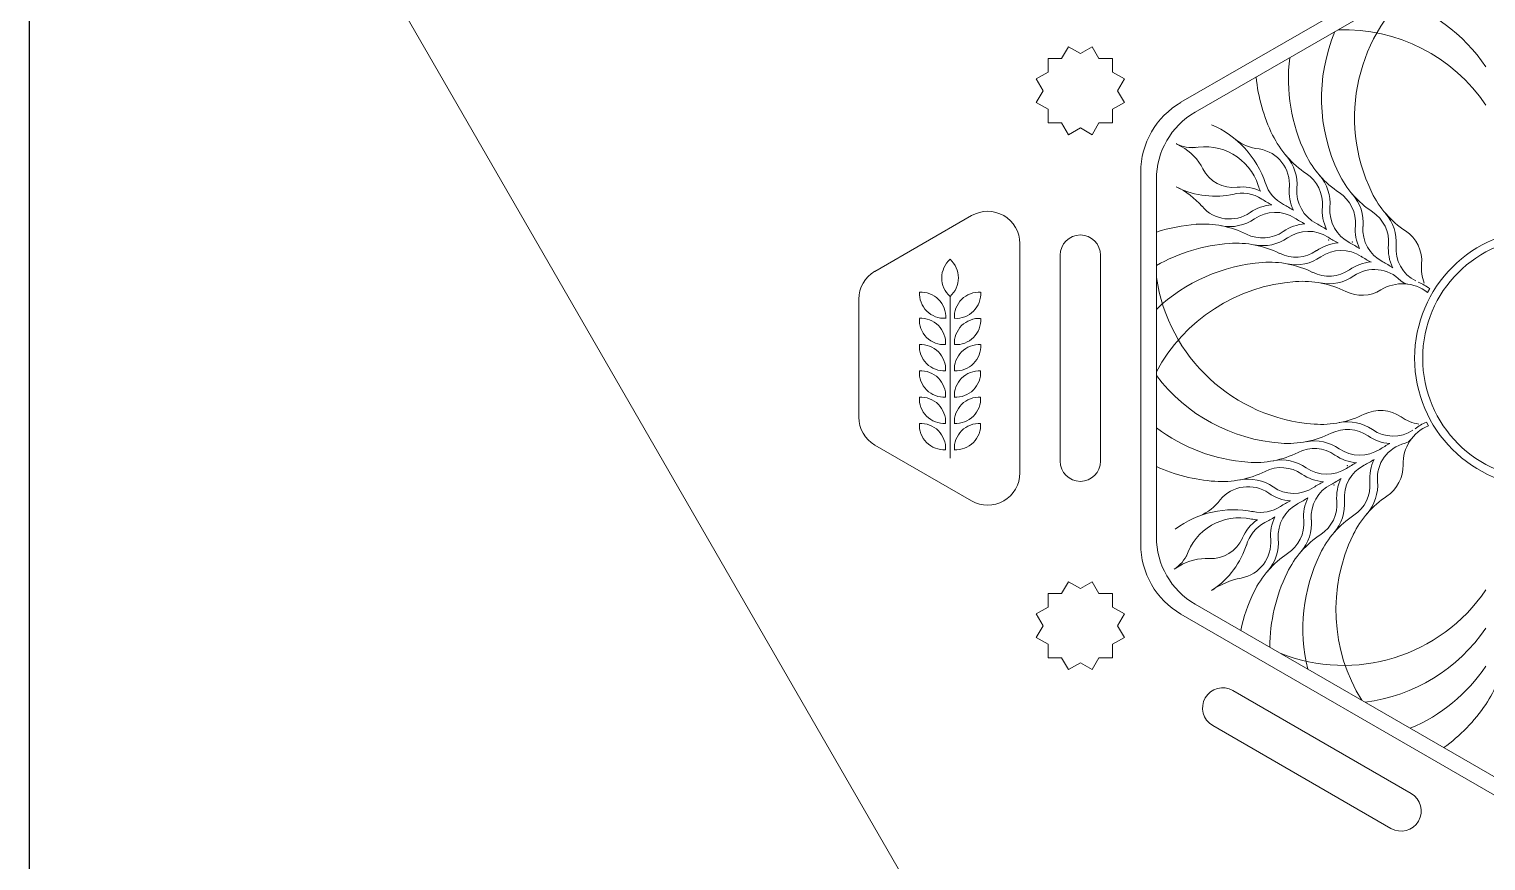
# Model space of a CAD drawing. Header units: millimetres. Extents: x -13 to 587, y 0 to 600.
# Drawn here: x -13 to 122.6, y 114.9 to 192.3 of the extents above; entities that cross this region are included whole.
import ezdxf

# ---------------------------------------------------------------- set-up
doc = ezdxf.new("R2010")
doc.units = ezdxf.units.MM
doc.layers.get('0').update_dxf_attribs({"true_color": 0x000000})
for name, color, linetype, lineweight, true_color in [('Cut_First', 1, 'Continuous', 20, 0xff0000), ('Cut_Second', 1, 'Continuous', 20, 0xff0000), ('Vector_Score', 5, 'Continuous', 0, 0x0000ff)]:
    doc.layers.add(name, color=color, linetype=linetype, lineweight=lineweight, true_color=true_color)

msp = doc.modelspace()

# ---------------------------------------------------------------- linework, layer by layer
msp.add_line((-13, 600), (-13, 0))
at = {"layer": 'Cut_First'}
for p, q in [((124.23, 202.82), (94.23, 185.5)), ((90.48, 179), (90.48, 144.36)), ((94.23, 137.87), (124.23, 120.55))]:
    msp.add_line(p, q, dxfattribs=at)
msp.add_circle((127.98, 161.68), 11.25, dxfattribs=at)
for centre, start, end in [((97.98, 179), 120, 180), ((97.98, 144.36), 180, 240)]:
    msp.add_arc(centre, 7.5, start, end, dxfattribs=at)
at = {"layer": 'Cut_Second'}
for p, q in [((112.93, 36.22), (11.8, 211.38)), ((83.76, 190.68), (83.12, 189.58)), ((84.86, 190.04), (83.76, 190.68)), ((85.96, 190.68), (84.86, 190.04)), ((86.59, 189.58), (85.96, 190.68)), ((83.12, 189.58), (81.86, 189.58)), ((81.86, 189.58), (81.86, 188.31)), ((87.86, 189.58), (86.59, 189.58)), ((87.86, 188.31), (87.86, 189.58)), ((81.86, 188.31), (80.76, 187.68)), ((80.76, 187.68), (81.39, 186.58)), ((88.96, 187.68), (87.86, 188.31)), ((88.32, 186.58), (88.96, 187.68)), ((81.39, 186.58), (80.76, 185.48)), ((88.96, 185.48), (88.32, 186.58)), ((80.76, 185.48), (81.86, 184.85)), ((81.86, 184.85), (81.86, 183.58)), ((87.86, 184.85), (88.96, 185.48)), ((87.86, 183.58), (87.86, 184.85)), ((81.86, 183.58), (83.12, 183.58)), ((83.12, 183.58), (83.76, 182.48)), ((83.76, 182.48), (84.86, 183.12)), ((84.86, 183.12), (85.96, 182.48)), ((85.96, 182.48), (86.59, 183.58)), ((86.59, 183.58), (87.86, 183.58)), ((65.73, 169.76), (74.73, 174.96)), ((79.23, 151), (79.23, 172.36)), ((82.98, 152.1), (82.98, 171.27)), ((86.73, 171.27), (86.73, 152.1)), ((64.23, 156.2), (64.23, 167.17)), ((74.73, 148.4), (65.73, 153.6)), ((83.12, 139.78), (81.86, 139.78)), ((81.86, 139.78), (81.86, 138.52)), ((83.76, 140.88), (83.12, 139.78)), ((84.86, 140.25), (83.76, 140.88)), ((85.96, 140.88), (84.86, 140.25)), ((86.59, 139.78), (85.96, 140.88)), ((87.86, 139.78), (86.59, 139.78)), ((87.86, 138.52), (87.86, 139.78)), ((81.86, 138.52), (80.76, 137.88)), ((88.96, 137.88), (87.86, 138.52)), ((80.76, 137.88), (81.39, 136.78)), ((88.32, 136.78), (88.96, 137.88)), ((81.39, 136.78), (80.76, 135.69)), ((80.76, 135.69), (81.86, 135.05)), ((87.86, 135.05), (88.96, 135.69)), ((88.96, 135.69), (88.32, 136.78)), ((81.86, 135.05), (81.86, 133.78)), ((87.86, 133.78), (87.86, 135.05)), ((81.86, 133.78), (83.12, 133.78)), ((83.12, 133.78), (83.76, 132.69)), ((83.76, 132.69), (84.86, 133.32)), ((84.86, 133.32), (85.96, 132.69)), ((85.96, 132.69), (86.59, 133.78)), ((86.59, 133.78), (87.86, 133.78)), ((99.06, 130.75), (115.66, 121.17)), ((113.78, 117.92), (97.18, 127.5))]:
    msp.add_line(p, q, dxfattribs=at)
for centre, radius, start, end in [((76.23, 172.36), 3, 0, 120), ((84.86, 171.27), 1.88, 0, 180), ((67.23, 167.17), 3, 120, 180), ((67.23, 156.2), 3, 180, 240), ((84.86, 152.1), 1.88, 180, 0), ((76.23, 151), 3, 240, 0), ((98.12, 129.13), 1.88, 60, 240), ((114.72, 119.54), 1.88, 240, 60)]:
    msp.add_arc(centre, radius, start, end, dxfattribs=at)
at = {"layer": 'Vector_Score'}
for p, q in [((95.55, 184.57), (124.38, 201.22)), ((94.26, 181.39), (93.78, 181.65)), ((91.94, 145.04), (91.94, 178.33)), ((72.73, 167.43), (72.74, 152.38)), ((117.18, 167.81), (117.39, 168.16)), ((117.27, 155.39), (117.08, 155.74)), ((94.05, 142.33), (93.59, 142.05)), ((124.38, 122.15), (95.55, 138.79))]:
    msp.add_line(p, q, dxfattribs=at)
msp.add_circle((127.98, 161.68), 12, dxfattribs=at)
for centre, radius, start, end in [((126.39, 184.09), 16, 128.2789, 205.8832), ((115.16, 190.86), 9, 3.4644, 34.1168), ((109.37, 179.83), 16, 34.1168, 73.5336), ((123.31, 185.87), 16, 157.1522, 205.8832), ((109.37, 176.27), 16, 34.1168, 91.8027), ((120.23, 187.65), 16, 172.808, 205.8832), ((117.15, 189.43), 16, 185.673, 205.8832), ((99.15, 178.33), 7.21, 120, 180), ((93.55, 175.13), 9, 18.2345, 67.0237), ((101.82, 185.16), 4, 230.4716, 265.4863), ((110.86, 186.38), 9, 205.8832, 236.5356), ((95.24, 184.28), 3, 240.9548, 278.4342), ((91.83, 177.02), 5, 27.2095, 60.9548), ((96.45, 176.14), 5.23, 17.8952, 102.1729), ((100.96, 177.84), 3.37, 355.2218, 80.5356), ((100.96, 177.84), 4.08, 355.2218, 40.786), ((113.93, 184.6), 9, 205.8832, 236.5356), ((99.11, 180.76), 3.19, 206.9891, 276.4403), ((105.3, 179), 4.08, 197.8952, 205.6964), ((96.45, 176.14), 5.93, 17.8952, 20.7231), ((105.3, 179), 3.37, 197.8952, 243.1378), ((104.03, 176.06), 3.37, 355.2218, 56.5356), ((104.03, 176.06), 4.08, 355.2218, 40.786), ((117.01, 182.82), 9, 205.8832, 236.5356), ((90.85, 171.28), 7, 40.4644, 65.173), ((97.42, 184.76), 8, 244.0313, 282.655), ((99.91, 173.67), 3.37, 56.8622, 104.9341), ((99.91, 173.67), 3.95, 64.3063, 96.4403), ((106.95, 184.45), 9.5, 236.8622, 243.3428), ((108.38, 177.22), 4.08, 175.2218, 205.6964), ((108.38, 177.22), 3.37, 175.2218, 243.1378), ((107.11, 174.28), 3.37, 355.2218, 56.5356), ((107.11, 174.28), 4.08, 355.2218, 40.786), ((120.09, 181.04), 9, 205.8832, 236.5356), ((98.75, 178.01), 3.37, 220.4644, 304.7782), ((102.99, 171.89), 4.08, 94.3036, 124.7782), ((102.99, 171.89), 3.37, 56.8622, 124.7782), ((99.48, 167.51), 9.5, 56.6572, 63.1378), ((111.46, 175.44), 4.08, 175.2218, 205.6964), ((111.46, 175.44), 3.37, 175.2218, 243.1378), ((110.19, 172.5), 3.37, 355.2218, 56.5356), ((110.19, 172.5), 4.08, 355.2218, 40.786), ((96.8, 158.18), 16, 94.1168, 107.6794), ((96.3, 165.17), 9, 63.4644, 94.1168), ((98.75, 178.01), 4.08, 259.214, 304.7782), ((106.08, 170.12), 4.08, 94.3036, 124.7782), ((110.03, 182.67), 9.5, 236.8622, 243.3428), ((102.56, 165.73), 9.5, 56.6572, 63.1378), ((114.53, 173.66), 4.08, 175.2218, 205.6964), ((114.53, 173.66), 3.37, 175.2218, 243.1378), ((99.88, 156.41), 16, 94.1168, 119.7512), ((99.38, 163.39), 9, 63.4644, 94.1168), ((101.83, 176.24), 3.37, 243.4644, 304.7782), ((101.83, 176.24), 4.08, 259.214, 304.7782), ((106.08, 170.12), 3.37, 56.8622, 124.7782), ((109.16, 168.34), 4.08, 94.3036, 124.7782), ((113.11, 180.9), 9.5, 236.8622, 243.3428), ((105.64, 163.95), 9.5, 56.6572, 63.1378), ((113.27, 170.72), 3.37, 355.2218, 56.5356), ((74.28, 169.16), 2.32, 131.7782, 228.1575), ((71.19, 169.16), 2.32, 311.7782, 48.1575), ((104.91, 174.46), 3.37, 243.4644, 304.7782), ((104.91, 174.46), 4.08, 259.214, 304.7782), ((109.16, 168.34), 3.37, 56.8622, 124.7782), ((116.19, 179.12), 9.5, 236.8622, 243.3428), ((117.61, 171.88), 4.08, 175.2218, 205.6964), ((117.61, 171.88), 3.37, 175.2218, 243.1378), ((102.96, 154.63), 16, 94.1168, 133.5336), ((102.46, 161.62), 9, 63.4644, 94.1168), ((107.99, 172.69), 3.37, 243.4644, 304.7782), ((112.24, 166.57), 4.08, 94.3036, 124.7782), ((112.24, 166.57), 3.37, 43.5415, 124.7782), ((108.72, 162.17), 9.5, 56.6572, 63.1378), ((120.69, 170.09), 4.08, 175.2218, 200.5509), ((107.78, 171.5), 16, 188.2789, 265.8832), ((106.04, 152.86), 16, 94.1168, 151.8027), ((105.54, 159.84), 9, 63.4644, 94.1168), ((107.99, 172.69), 4.08, 259.214, 304.7782), ((114.85, 164.81), 3.8, 52.1403, 121.7778), ((115.41, 169.58), 1, 223.5415, 263.2963), ((114.85, 164.81), 4.2, 52.7867, 69.6331), ((72.2, 167.71), 2.32, 176.7782, 273.1575), ((70.01, 165.52), 2.32, 356.7782, 93.1575), ((75.45, 165.52), 2.32, 86.7782, 183.1575), ((73.27, 167.71), 2.32, 266.7782, 3.1575), ((111.07, 170.91), 3.37, 243.4644, 301.7778), ((72.19, 165.26), 2.32, 176.7782, 273.1575), ((70, 163.08), 2.32, 356.7782, 93.1575), ((75.45, 163.07), 2.32, 86.7782, 183.1575), ((73.27, 165.26), 2.32, 266.7782, 3.1575), ((72.19, 162.82), 2.32, 176.7782, 273.1575), ((70, 160.63), 2.32, 356.7782, 93.1575), ((75.45, 160.63), 2.32, 86.7782, 183.1575), ((73.27, 162.82), 2.32, 266.7782, 3.1575), ((70, 158.19), 2.32, 356.7782, 93.1575), ((72.19, 160.37), 2.32, 176.7782, 273.1575), ((73.26, 160.37), 2.32, 266.7782, 3.1575), ((75.45, 158.18), 2.32, 86.7782, 183.1575), ((104.69, 169.73), 16, 217.1522, 265.8832), ((72.19, 157.93), 2.32, 176.7782, 273.1575), ((70, 155.74), 2.32, 356.7782, 93.1575), ((75.45, 155.74), 2.32, 86.7782, 183.1575), ((73.26, 157.93), 2.32, 266.7782, 3.1575), ((107.27, 164.52), 9, 265.8832, 296.5356), ((112.8, 153.45), 3.37, 55.2218, 116.5356), ((117.05, 159.57), 4.08, 235.2218, 260.5509), ((72.19, 155.48), 2.32, 176.7782, 273.1575), ((70, 153.29), 2.32, 356.7782, 93.1575), ((73.26, 155.48), 2.32, 266.7782, 3.1575), ((75.45, 153.29), 2.32, 86.7782, 183.1575), ((101.61, 167.96), 16, 232.808, 265.8832), ((104.19, 162.75), 9, 265.8832, 296.5356), ((109.72, 151.68), 3.37, 55.2218, 116.5356), ((109.72, 151.68), 4.08, 55.2218, 100.786), ((113.97, 157.8), 3.37, 235.2218, 303.1378), ((118.7, 151.87), 3.8, 112.1403, 181.7778), ((118.7, 151.87), 4.2, 112.7867, 129.6331), ((106.64, 149.9), 3.37, 55.2218, 116.5356), ((106.64, 149.9), 4.08, 55.2218, 100.786), ((110.89, 156.02), 3.37, 235.2218, 303.1378), ((113.97, 157.8), 4.08, 235.2218, 265.6964), ((115.88, 150.49), 3.37, 103.5415, 184.7782), ((117.93, 145.24), 9.5, 116.6572, 123.1378), ((114.85, 154.74), 1, 283.5415, 323.2963), ((101.11, 160.97), 9, 265.8832, 296.5356), ((103.56, 148.13), 4.08, 55.2218, 100.786), ((110.89, 156.02), 4.08, 235.2218, 265.6964), ((114.84, 143.47), 9.5, 116.6572, 123.1378), ((106.98, 160.19), 9.5, 296.8622, 303.3428), ((115.88, 150.49), 4.08, 154.3036, 184.7782), ((98.53, 166.18), 16, 245.673, 265.8832), ((98.03, 159.2), 9, 265.8832, 296.5356), ((103.56, 148.13), 3.37, 55.2218, 116.5356), ((107.81, 154.25), 4.08, 235.2218, 265.6964), ((107.81, 154.25), 3.37, 235.2218, 303.1378), ((112.8, 148.71), 3.37, 116.8622, 184.7782), ((111.53, 151.65), 3.37, 303.4644, 1.7778), ((100.48, 146.35), 3.37, 55.2218, 140.5356), ((100.48, 146.35), 4.08, 55.2218, 100.786), ((104.73, 152.47), 3.37, 235.2218, 303.1378), ((109.72, 146.93), 3.37, 116.8622, 184.7782), ((111.76, 141.69), 9.5, 116.6572, 123.1378), ((103.91, 158.41), 9.5, 296.8622, 303.3428), ((112.8, 148.71), 4.08, 154.3036, 184.7782), ((108.46, 149.87), 3.37, 303.4644, 4.7782), ((108.46, 149.87), 4.08, 319.214, 4.7782), ((94.57, 150.77), 4, 290.4716, 325.4863), ((101.65, 150.7), 3.37, 257.8952, 303.1378), ((104.73, 152.47), 4.08, 235.2218, 265.6964), ((106.65, 145.15), 3.37, 116.8622, 184.7782), ((108.68, 139.92), 9.5, 116.6572, 123.1378), ((100.83, 156.63), 9.5, 296.8622, 303.3428), ((109.72, 146.93), 4.08, 154.3036, 184.7782), ((105.38, 148.09), 3.37, 303.4644, 4.7782), ((105.38, 148.09), 4.08, 319.214, 4.7782), ((118.36, 141.33), 9, 123.4644, 154.1168), ((99.12, 138.58), 9, 78.2345, 127.0237), ((99.69, 141.6), 5.23, 77.8952, 162.1729), ((103.57, 143.37), 3.95, 124.3063, 156.4403), ((99.69, 141.6), 5.93, 77.8952, 80.7231), ((101.65, 150.7), 4.08, 257.8952, 265.6964), ((97.75, 154.85), 9.5, 296.8622, 303.3428), ((106.65, 145.15), 4.08, 154.3036, 184.7782), ((102.3, 146.31), 3.37, 303.4644, 4.7782), ((102.3, 146.31), 4.08, 319.214, 4.7782), ((115.28, 139.55), 9, 123.4644, 154.1168), ((103.57, 143.37), 3.37, 116.8622, 164.9341), ((112.2, 137.77), 9, 123.4644, 154.1168), ((124.65, 138.27), 16, 154.1168, 211.8027), ((99.15, 145.04), 7.21, 180, 240), ((97.02, 146.22), 3.19, 266.9891, 336.4403), ((92.71, 146.76), 8, 304.0313, 342.655), ((99.22, 144.53), 3.37, 280.4644, 4.7782), ((99.22, 144.53), 4.08, 319.214, 4.7782), ((92.04, 144.62), 3, 300.9548, 338.4342), ((96.62, 138.04), 5, 87.2095, 120.9548), ((109.12, 135.99), 9, 123.4644, 154.1168), ((121.58, 136.49), 16, 154.1168, 193.5336), ((101.11, 134.33), 7, 100.4644, 125.173), ((118.5, 134.71), 16, 154.1168, 179.7512), ((115.42, 132.93), 16, 154.1168, 167.6794), ((109.37, 149.09), 16, 248.2789, 325.8832), ((109.37, 145.54), 16, 277.1522, 325.8832), ((109.37, 141.98), 16, 292.808, 325.8832), ((115.16, 134.5), 9, 325.8832, 356.5356), ((109.36, 138.43), 16, 305.673, 325.8832)]:
    msp.add_arc(centre, radius, start, end, dxfattribs=at)
for p in [(107.99, 172.69), (110.19, 172.5), (109.72, 151.68), (108.46, 149.87)]:
    msp.add_point(p, dxfattribs=at)

doc.saveas('drawing.dxf')
